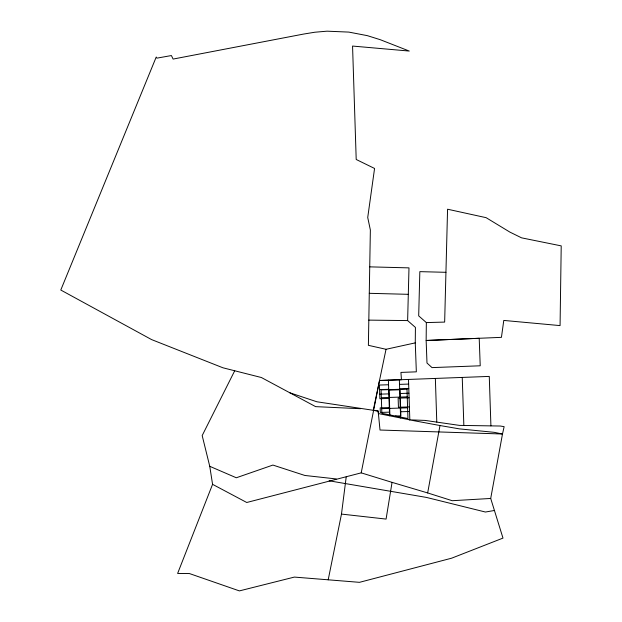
<?xml version="1.0" encoding="UTF-8"?>
<svg xmlns="http://www.w3.org/2000/svg" width="622" height="622" viewBox="0 0 622 622"><rect width="100%" height="100%" fill="white"/><g stroke="black" fill="none" stroke-linecap="round" stroke-linejoin="round"><path stroke-width="0.93" d="M234.712 370.766L202.181 435.579L209.754 466.306L212.568 484.328L246.747 502.49L361.203 472.86L379.552 380.493L401.454 379.715L400.926 372.415L416.343 371.839L415.263 342.87L415.426 327.429L407.628 320.587L368.823 320.12M426.342 322.585L426.148 340.483L426.987 363.015L432.01 367.61L480.223 365.79L479.204 338.29L426.148 340.483L501.433 337.349L503.781 320.431L560.072 325.601L561.215 245.884L521.578 237.845L509.853 232.084L486.109 217.669L447.568 209.217L444.652 322.087L426.342 322.585L418.692 315.875L419.834 271.643L445.935 272.312M407.628 320.587L408.988 267.872L369.732 266.861M328.198 579.813L341.478 514.083L346.213 476.911M361.203 472.86L392.054 482.361L386.083 519.082L341.478 514.083M212.568 484.328L177.62 573.445L189.438 573.554L239.392 590.9L294.385 577.084L359.477 582.332L451.626 558.191L502.988 538.1L490.704 498.455L452.225 500.71L427.664 492.935L439.987 425.526L459.425 428.877L494.218 432.337L502.49 434.001L504.131 426.661L500.29 426.023L459.44 425.386L425.059 420.41L409.19 419.827L439.987 425.526M490.704 498.455L502.49 434.001L380.011 430.027L378.153 411.025L316.909 401.781L289.86 392.801M415.263 342.87L386.029 349.292L373.239 410.396L378.129 411.025L378.401 413.56L409.828 419.85L408.491 379.443L489.273 376.411L490.913 425.876M494.436 510.483L485.417 512.03L426.404 497.413L329.116 480.798M379.552 380.493L408.491 379.443M388.548 384.746L379.412 385.049L379.871 398.749L388.999 398.445M399.511 384.38L408.638 384.077M379.568 389.613L388.696 389.31M399.658 388.944L408.794 388.641M379.715 394.177L388.851 393.874M399.814 393.516L408.942 393.213M381.333 397.715L407.239 396.852M409.097 397.777L398.134 398.142L398.438 407.278L409.4 406.912M389.302 407.581L380.174 407.884L380.322 412.448L389.458 412.145M381.698 408.677L407.604 407.814M400.42 411.78L409.556 411.476M395.405 416.032L400.887 415.846L400.024 389.769L389.061 390.165L389.885 414.928M369.281 293.312L408.304 294.323M360.465 408.708L315.626 406.64L261.372 377.515L222.956 367.796L151.581 339.589L60.785 290.031L156.231 57.014L156.892 58.149L171.408 55.552L173.087 59.074L303.419 34.101L314.786 32.235L327.079 31.178L348.825 32.095L367.33 35.648L380.306 39.715L409.268 51.058L352.557 46.059L356.204 159.481L374.568 168.461L367.726 217.482L370.362 230.008L368.387 345.327L386.029 349.292M336.199 478.932L304.866 475.465L272.902 465.069L236.306 477.766L209.754 466.306M392.054 482.361L427.664 492.935M462.247 377.43L463.849 425.456M435.361 378.44L436.784 422.105M399.355 379.778L400.622 418.007M388.392 380.174L389.582 415.799M406.982 389.045L381.076 389.908L381.854 413.319L407.954 418.544L406.982 389.045"/></g></svg>
